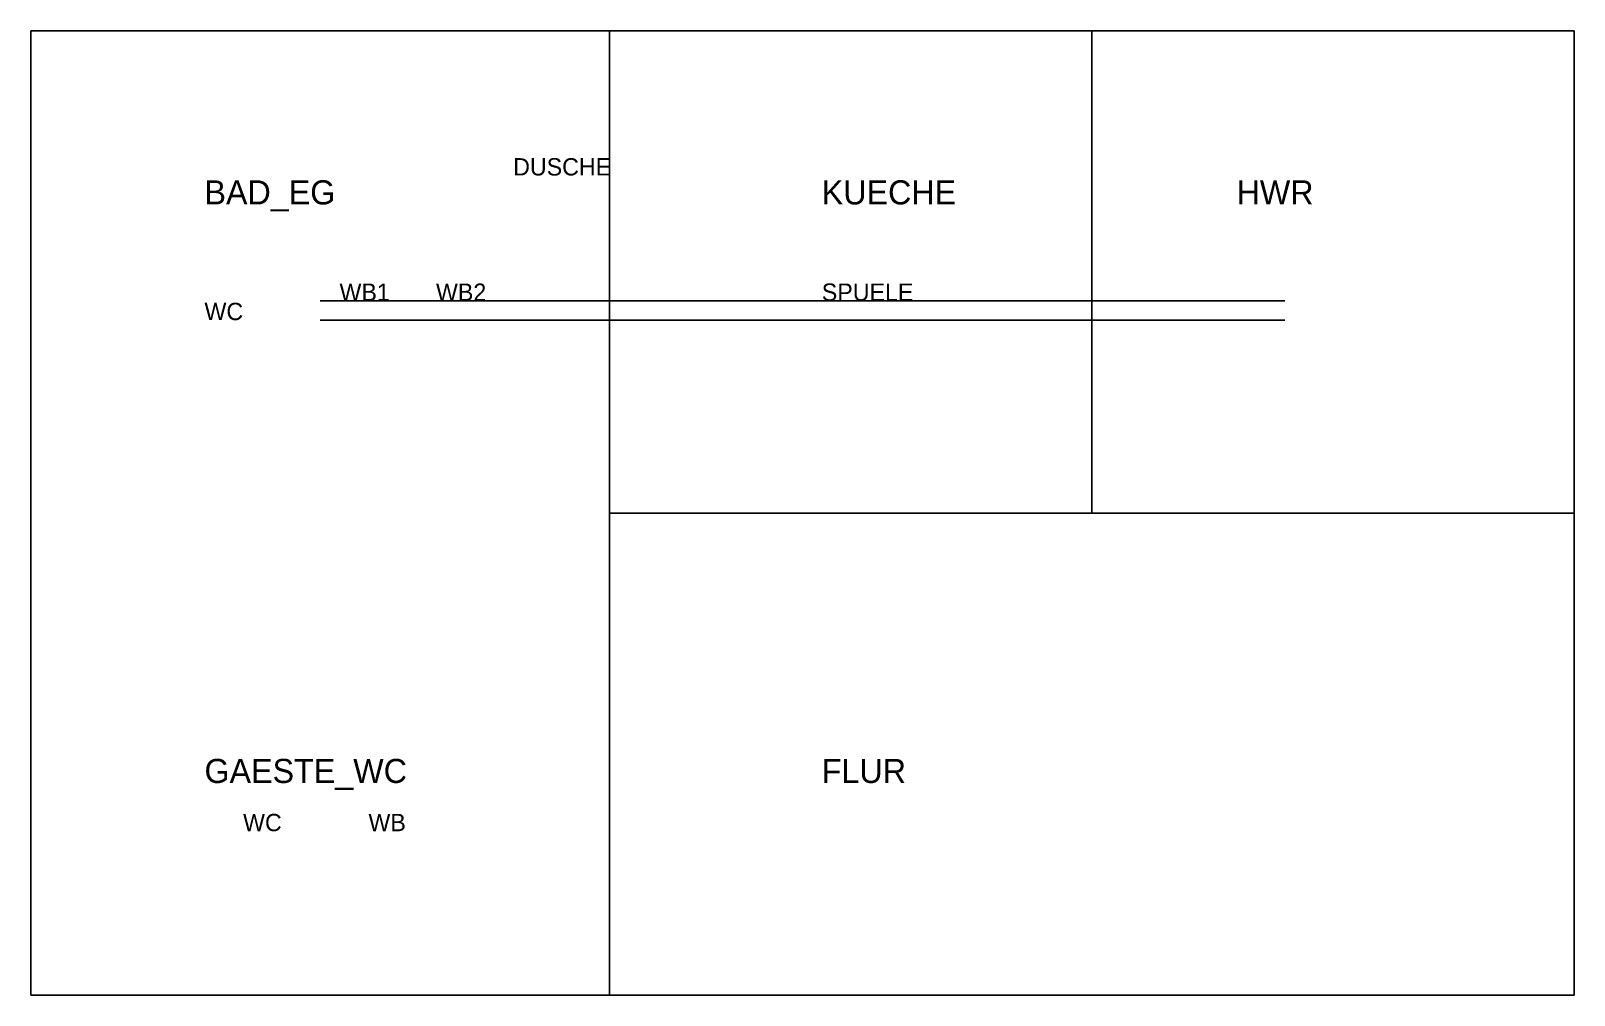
# Model space of a CAD drawing. Extents: x 0 to 16000, y 0 to 10000.
import ezdxf

# ---------------------------------------------------------------- set-up
doc = ezdxf.new("R2010")
doc.units = 0
for name, color, linetype in [('ARCH_WALL', 7, 'CONTINUOUS'), ('ROOM', 3, 'CONTINUOUS'), ('SAN_PIPE_COLD', 6, 'CONTINUOUS'), ('SAN_PIPE_HOT', 2, 'CONTINUOUS'), ('SAN_SHOWER', 4, 'CONTINUOUS'), ('SAN_WASHBASIN', 5, 'CONTINUOUS'), ('SAN_WC', 1, 'CONTINUOUS')]:
    doc.layers.add(name, color=color, linetype=linetype)

msp = doc.modelspace()

# ---------------------------------------------------------------- linework, layer by layer
at = {"layer": 'ARCH_WALL'}
for p, q in [((16000, 10000), (0, 10000)), ((0, 10000), (0, 0)), ((6000, 0), (6000, 10000)), ((11000, 5000), (11000, 10000)), ((16000, 0), (16000, 10000)), ((6000, 5000), (16000, 5000)), ((0, 0), (16000, 0))]:
    msp.add_line(p, q, dxfattribs=at)
at = {"layer": 'SAN_PIPE_COLD'}
for p, q in [((3000, 7200), (8000, 7200)), ((8000, 7200), (13000, 7200))]:
    msp.add_line(p, q, dxfattribs=at)
at = {"layer": 'SAN_PIPE_HOT'}
for p, q in [((3000, 7000), (8000, 7000)), ((8000, 7000), (13000, 7000))]:
    msp.add_line(p, q, dxfattribs=at)

# ---------------------------------------------------------------- texts
at = {"layer": 'ROOM'}
for s, p in [('BAD_EG', (1800, 8200)), ('KUECHE', (8200, 8200)), ('HWR', (12500, 8200)), ('GAESTE_WC', (1800, 2200)), ('FLUR', (8200, 2200))]:
    msp.add_text(s, height=250, dxfattribs=at).set_placement(p)
at = {"layer": 'SAN_SHOWER'}
msp.add_text('DUSCHE', height=180, dxfattribs=at).set_placement((5000, 8500))
at = {"layer": 'SAN_WASHBASIN'}
for s, p in [('WB1', (3200, 7200)), ('WB2', (4200, 7200)), ('SPUELE', (8200, 7200)), ('WB', (3500, 1700))]:
    msp.add_text(s, height=180, dxfattribs=at).set_placement(p)
at = {"layer": 'SAN_WC'}
for p in [(1800, 7000), (2200, 1700)]:
    msp.add_text('WC', height=180, dxfattribs=at).set_placement(p)

doc.saveas('drawing.dxf')
